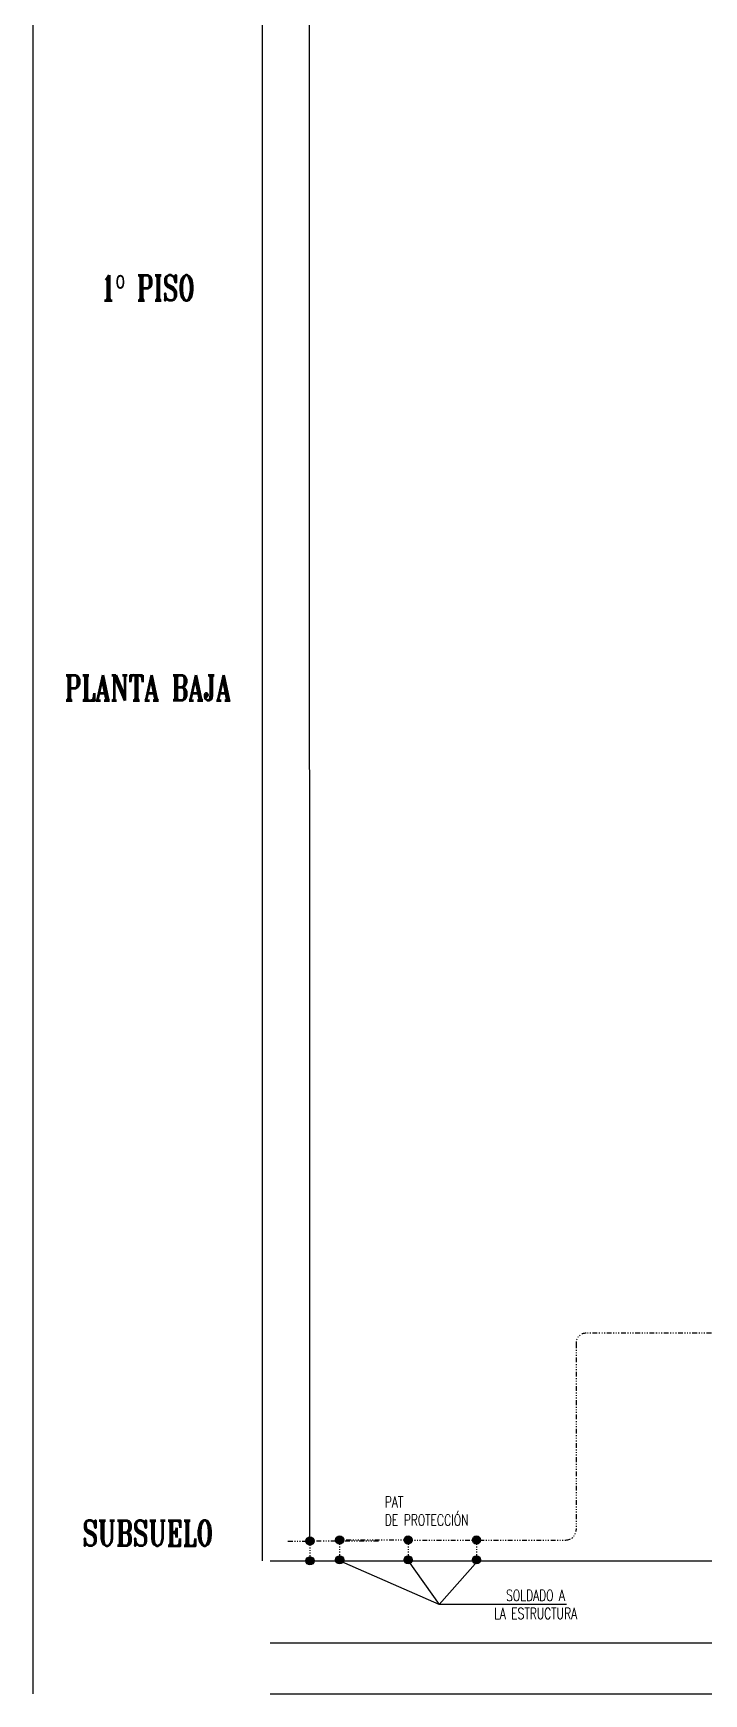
# Model space of a CAD drawing. Extents: x 2998 to 3854, y 1175 to 1727.
# Drawn here: x 2998.2 to 3097, y 1237.3 to 1482 of the extents above; entities that cross this region are included whole.
import ezdxf
from ezdxf.enums import TextEntityAlignment as Align

# ---------------------------------------------------------------- set-up
doc = ezdxf.new("R2010")
doc.units = 0
doc.linetypes.add('OCJ-ESQUEMAS UNIFILARES-CORREGIDOS IDO-REV.br$0$TIERRA', pattern=[2, 0.7, -0.25, 0.15, -0.25, 0, -0.25, 0.15, -0.25])
doc.layers.add('OCJ-ESQUEMAS UNIFILARES-CORREGIDOS IDO-REV.br$0$--PAT', color=30, linetype='Continuous')
doc.styles.add('OCJ-ESQUEMAS UNIFILARES-CORREGIDOS IDO-REV.br$0$ELE', font='SIMPLEX.shx', dxfattribs={"width": 0.7, "height": 0.22})
doc.styles.add('OCJ-ESQUEMAS UNIFILARES-CORREGIDOS IDO-REV.br$0$ROMANT', font='ROMANT.shx', dxfattribs={"width": 0.7})

msp = doc.modelspace()

# ---------------------------------------------------------------- hatches: boundary and pattern name
at = {"layer": 'OCJ-ESQUEMAS UNIFILARES-CORREGIDOS IDO-REV.br$0$--PAT'}
h = msp.add_hatch(color=30, dxfattribs=at)
edge = h.paths.add_edge_path()
edge.add_arc((3038.97, 1259.78), 0.597, 0, 360)
h = msp.add_hatch(color=30, dxfattribs=at)
edge = h.paths.add_edge_path()
edge.add_arc((3043.34, 1259.93), 0.597, 0, 360)
h = msp.add_hatch(color=30, dxfattribs=at)
edge = h.paths.add_edge_path()
edge.add_arc((3053.42, 1259.93), 0.597, 0, 360)
h = msp.add_hatch(color=30, dxfattribs=at)
edge = h.paths.add_edge_path()
edge.add_arc((3063.49, 1259.93), 0.597, 0, 360)
h = msp.add_hatch(color=30, dxfattribs=at)
edge = h.paths.add_edge_path()
edge.add_arc((3038.97, 1256.86), 0.597, 0, 360)
h = msp.add_hatch(color=30, dxfattribs=at)
edge = h.paths.add_edge_path()
edge.add_arc((3043.34, 1257.01), 0.597, 0, 360)
h = msp.add_hatch(color=30, dxfattribs=at)
edge = h.paths.add_edge_path()
edge.add_arc((3053.42, 1257.01), 0.597, 0, 360)
h = msp.add_hatch(color=30, dxfattribs=at)
edge = h.paths.add_edge_path()
edge.add_arc((3063.49, 1257.01), 0.597, 0, 360)

# ---------------------------------------------------------------- linework, layer by layer
for p, q in [((2998.22, 1237.27), (2998.22, 1690.05)), ((3031.97, 1256.86), (3031.97, 1684.39)), ((3033.12, 1256.86), (3854.06, 1256.86)), ((3033.12, 1244.77), (3854.06, 1244.77)), ((3033.12, 1237.27), (3854.06, 1237.27))]:
    msp.add_line(p, q)
msp.add_line((3038.97, 1259.68), (3038.88, 1686.36), dxfattribs=at)
at = {"layer": 'OCJ-ESQUEMAS UNIFILARES-CORREGIDOS IDO-REV.br$0$--PAT', "linetype": 'OCJ-ESQUEMAS UNIFILARES-CORREGIDOS IDO-REV.br$0$TIERRA'}
msp.add_line((3123.28, 1290.42), (3079.66, 1290.42), dxfattribs=at)
at = {"layer": 'OCJ-ESQUEMAS UNIFILARES-CORREGIDOS IDO-REV.br$0$--PAT', "color": 30, "linetype": 'OCJ-ESQUEMAS UNIFILARES-CORREGIDOS IDO-REV.br$0$TIERRA'}
for p, q in [((3078.16, 1288.92), (3078.16, 1261.43)), ((3035.73, 1259.78), (3038.97, 1259.78)), ((3038.97, 1259.78), (3038.97, 1256.86)), ((3049.04, 1259.78), (3038.97, 1259.78)), ((3043.34, 1259.93), (3043.34, 1257.01)), ((3053.42, 1259.93), (3043.34, 1259.93)), ((3053.42, 1259.93), (3053.42, 1257.01)), ((3053.42, 1259.93), (3076.66, 1259.93)), ((3063.49, 1259.93), (3063.49, 1257.01))]:
    msp.add_line(p, q, dxfattribs=at)
at = {"layer": 'OCJ-ESQUEMAS UNIFILARES-CORREGIDOS IDO-REV.br$0$--PAT', "color": 7}
for p, q in [((3058.01, 1250.41), (3043.34, 1256.86)), ((3053.42, 1256.86), (3058.01, 1250.41)), ((3058.01, 1250.41), (3063.69, 1256.86)), ((3076.75, 1250.41), (3058.01, 1250.41))]:
    msp.add_line(p, q, dxfattribs=at)
at = {"layer": 'OCJ-ESQUEMAS UNIFILARES-CORREGIDOS IDO-REV.br$0$--PAT', "color": 30}
for centre in [(3038.97, 1259.78), (3043.34, 1259.93), (3053.42, 1259.93), (3063.49, 1259.93), (3038.97, 1256.86), (3043.34, 1257.01), (3053.42, 1257.01), (3063.49, 1257.01)]:
    msp.add_circle(centre, 0.597, dxfattribs=at)
at = {"layer": 'OCJ-ESQUEMAS UNIFILARES-CORREGIDOS IDO-REV.br$0$--PAT', "linetype": 'OCJ-ESQUEMAS UNIFILARES-CORREGIDOS IDO-REV.br$0$TIERRA'}
msp.add_arc((3079.66, 1288.92), 1.5, 90, 180, dxfattribs=at)
at = {"layer": 'OCJ-ESQUEMAS UNIFILARES-CORREGIDOS IDO-REV.br$0$--PAT', "color": 30, "linetype": 'OCJ-ESQUEMAS UNIFILARES-CORREGIDOS IDO-REV.br$0$TIERRA'}
msp.add_arc((3076.66, 1261.43), 1.5, 270, 0, dxfattribs=at)

# ---------------------------------------------------------------- texts
at = {"style": 'OCJ-ESQUEMAS UNIFILARES-CORREGIDOS IDO-REV.br$0$ROMANT', "width": 0.7}
for s, p in [('1º PISO', (3015.09, 1442.58)), ('PLANTA BAJA', (3015.09, 1383.66)), ('SUBSUELO', (3015.09, 1259.07))]:
    msp.add_text(s, height=3.75, dxfattribs=at).set_placement(p, align=Align.CENTER)
at = {"layer": 'OCJ-ESQUEMAS UNIFILARES-CORREGIDOS IDO-REV.br$0$--PAT', "color": 7, "style": 'OCJ-ESQUEMAS UNIFILARES-CORREGIDOS IDO-REV.br$0$ELE', "width": 0.7}
for s, p in [('PAT', (3050, 1264.71)), ('DE PROTECCIÓN', (3050, 1262.05))]:
    msp.add_text(s, height=1.65, dxfattribs=at).set_placement(p)
for s, p in [('SOLDADO A', (3072.2, 1250.95)), ('LA ESTRUCTURA', (3072.2, 1248.28))]:
    msp.add_text(s, height=1.65, dxfattribs=at).set_placement(p, align=Align.CENTER)

doc.saveas('drawing.dxf')
